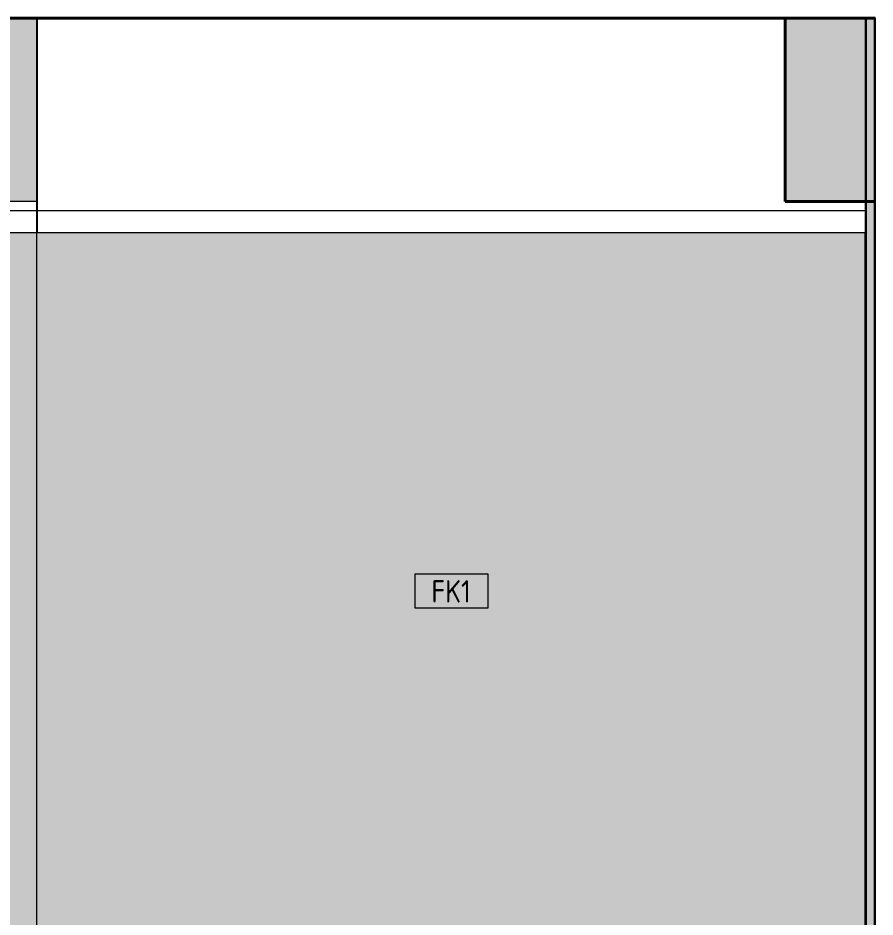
# Model space of a CAD drawing. Header units: millimetres. Extents: x 855 to 60035, y -2615 to 8200.
# Drawn here: x 31355 to 33268, y 1872 to 3880 of the extents above; entities that cross this region are included whole.
import ezdxf

# ---------------------------------------------------------------- set-up
doc = ezdxf.new("R2010")
doc.units = ezdxf.units.MM
for name, color, linetype, lineweight in [('A-CLNG', 7, 'Continuous', 9), ('A-DETL', 7, 'Continuous', 9), ('A-WALL-IDEN', 7, 'Continuous', 9), ('A-WALL-PATT', 7, 'Continuous', 9), ('I-WALL', 7, 'Continuous', 9)]:
    doc.layers.add(name, color=color, linetype=linetype, lineweight=lineweight)
for name, color, linetype, lineweight, true_color in [('A-FLOR-1', 7, 'Continuous', 9, 0x787878), ('A-FLOR-FNSH-2', 7, 'Continuous', 40, 0x3c3c3c), ('A-WALL-4', 7, 'Continuous', 30, 0x3c3c3c), ('A-WALL-FNSH-3', 7, 'Continuous', 30, 0x3c3c3c), ('I-WALL-1', 7, 'Continuous', 9, 0x787878)]:
    doc.layers.add(name, color=color, linetype=linetype, lineweight=lineweight, true_color=true_color)
doc.styles.add('GOST Common_6', font='GOST_Common.ttf', dxfattribs={"width": 0.9, "height": 50})

# ---------------------------------------------------------------- blocks, each defined once
blk = doc.blocks.new('М_стена_0001 - Типоразмер_без рамки-25382661-Развертка 1_09-1')
at = {"layer": 'A-WALL-IDEN'}
for p, q in [((26941.4, 1763.1), (26778.2, 1763.1)), ((26778.2, 1763.1), (26778.2, 1688.1)), ((26941.4, 1688.1), (26941.4, 1763.1)), ((26778.2, 1688.1), (26941.4, 1688.1))]:
    blk.add_line(p, q, dxfattribs=at)

msp = doc.modelspace()

# ---------------------------------------------------------------- hatches: boundary and pattern name
at = {"layer": 'A-FLOR-1'}
h = msp.add_hatch(dxfattribs=at)
h.set_pattern_fill('FP_10', color=256, style=0, pattern_type=2)
h.set_pattern_definition([(45, (28332.114, 0), (-14.25598, 14.25598), []), (45, (28346.37, 0), (-14.25598, 14.25598), [25.202, -5.04, 0.8382, -4.202])])
h.paths.add_polyline_path([(30017.8, 3470), (30017.8, 3880), (29417.8, 3880), (29417.8, 3470), (30005.2, 3470)])
h.paths.add_polyline_path([(33247.6, 3470), (33267.6, 3470), (33267.6, 3880), (33067.6, 3880), (33067.6, 3470), (33246.6, 3470)])
h.paths.add_polyline_path([(26367.8, 3470), (26367.8, 3880), (25767.8, 3880), (25767.8, 3470)])
at = {"layer": 'A-WALL-PATT'}
for points in [[(31397.8, 1800), (31397.8, 3880), (31396.8, 3880), (31396.8, 1800)], [(31899.6, 1800), (33246.6, 1800), (33246.6, 3400), (31397.8, 3400), (31397.8, 1800)]]:
    msp.add_hatch(color=256, dxfattribs=at).paths.add_polyline_path(points)
h = msp.add_hatch(color=256, dxfattribs=at)
h.paths.add_polyline_path([(31396, 50), (31396.8, 50), (31396.8, 265.4), (31361.6, 265.4), (31396.8, 397.1), (31396.8, 3400), (30038.8, 3400), (30038.8, 50), (30072.8, 50), (30072.8, 460), (31307.8, 460), (31307.8, 50), (31395, 50)])
h.paths.add_polyline_path([(31287.8, 50), (31287.8, 420), (30092.8, 420), (30092.8, 50), (31092.7, 50)])
h.paths.add_polyline_path([(31092.7, 2200), (30117.8, 2200), (30117.8, 2600), (31317.8, 2600), (31317.8, 2200)])
at = {"layer": 'I-WALL'}
h = msp.add_hatch(color=256, dxfattribs=at)
h.paths.add_polyline_path([(30017.8, 3470), (30037.8, 3470), (30037.7, 3880), (30017.8, 3880), (30017.8, 3687.5)])
h.paths.add_polyline_path([(31396.8, 3470), (31396.8, 3880), (30038.8, 3880), (30038.8, 3470), (31317.8, 3470)])
at = {"layer": 'I-WALL-1'}
h = msp.add_hatch(dxfattribs=at)
h.set_pattern_fill('FP_9', color=256, style=0, pattern_type=2)
h.set_pattern_definition([(135, (28332.114, 0), (-17.67767, -17.67767), [])])
h.paths.add_polyline_path([(33267.9, -10.1), (33267.9, 3880), (33267.6, 3880), (33267.6, -10.1)])
h = msp.add_hatch(dxfattribs=at)
h.set_pattern_fill('FP_11', color=256, style=0, pattern_type=2)
h.set_pattern_definition([(0, (28332.114, 0), (30.48, 7.62), [2.515, -20.345, 2.515, -20.345, -121.92]), (0, (28332.114, 0), (30.48, 7.62), [-45.72, 2.515, -43.205, 2.515, -20.345, -53.34]), (0, (28332.114, 0), (30.48, 7.62), [-114.3, 2.515, -12.725, 2.515, -35.585]), (120, (28343.544, 3.81), (-21.839114, 22.586454), [2.515, -20.345, 2.515, -20.345, -121.92]), (120, (28343.544, 3.81), (-21.839114, 22.586454), [-45.72, 2.515, -43.205, 2.515, -20.345, -53.34]), (120, (28343.544, 3.81), (-21.839114, 22.586454), [-114.3, 2.515, -12.725, 2.515, -35.585]), (240, (28347.354, 19.05), (-8.640886, -30.206454), [2.515, -20.345, 2.515, -20.345, -121.92]), (240, (28347.354, 19.05), (-8.640886, -30.206454), [-45.72, 2.515, -43.205, 2.515, -20.345, -53.34]), (240, (28347.354, 19.05), (-8.640886, -30.206454), [-114.3, 2.515, -12.725, 2.515, -35.585])])
h.paths.add_polyline_path([(33247.6, 0), (33267.6, 0), (33267.6, 3470), (33247.6, 3470), (33247.6, 958.6)])

# ---------------------------------------------------------------- linework, layer by layer
at = {"layer": 'A-CLNG'}
msp.add_line((33246.6, 3400), (25746.8, 3400), dxfattribs=at)
at = {"layer": 'A-DETL'}
msp.add_line((24588.8, 3450), (33248.8, 3450), dxfattribs=at)
at = {"layer": 'A-FLOR-FNSH-2'}
for p, q in [((33267.9, 3880), (24567.4, 3880)), ((33067.6, 3880), (33067.6, 3470)), ((33067.6, 3470), (33267.9, 3470))]:
    msp.add_line(p, q, dxfattribs=at)
at = {"layer": 'A-WALL-4'}
for p, q in [((33247.6, 3880.1), (33247.6, 3400)), ((33267.6, -15.3), (33267.6, 3880.1))]:
    msp.add_line(p, q, dxfattribs=at)
at = {"layer": 'A-WALL-FNSH-3'}
for p, q in [((33246.6, 3400), (33246.6, 0)), ((33247.6, 3400), (33246.6, 3400)), ((33247.6, 0), (33247.6, 3400))]:
    msp.add_line(p, q, dxfattribs=at)
at = {"layer": 'I-WALL'}
for p, q in [((31396.8, 397.1), (31396.8, 3880)), ((31397.8, 3880), (31397.8, 3400)), ((31396.8, 3470), (30038.8, 3470))]:
    msp.add_line(p, q, dxfattribs=at)

# ---------------------------------------------------------------- block references
at = {"layer": 'A-WALL-IDEN'}
msp.add_blockref('М_стена_0001 - Типоразмер_без рамки-25382661-Развертка 1_09-1', (5462.7, 875), dxfattribs=at)

# ---------------------------------------------------------------- texts
at = {"layer": 'A-WALL-IDEN', "insert": (32277.6, 2624.5), "char_height": 50, "width": 111.835, "attachment_point": 1, "style": 'GOST Common_6'}
msp.add_mtext('FK1', dxfattribs=at)

doc.saveas('drawing.dxf')
